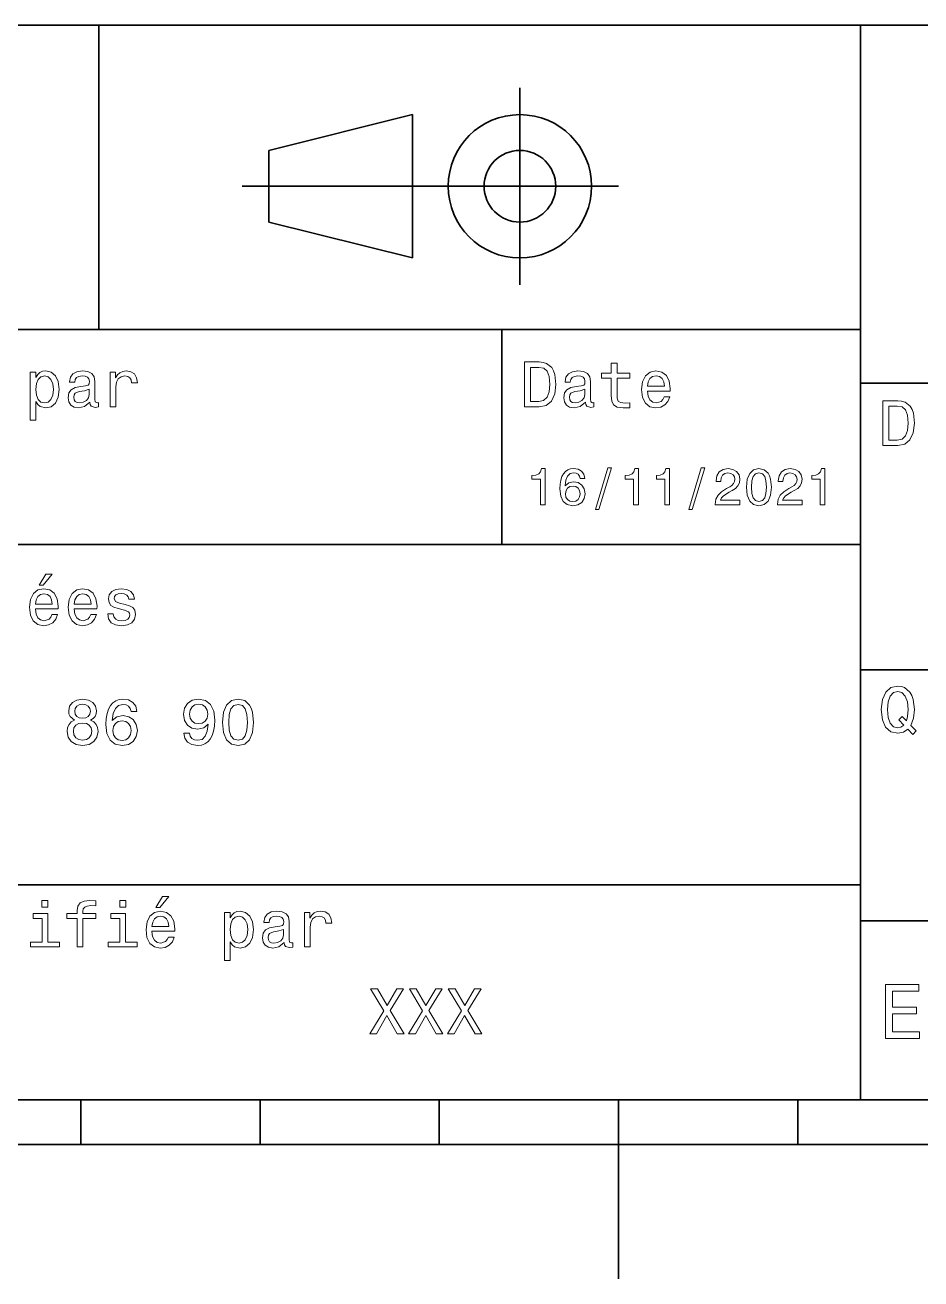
# Model space of a CAD drawing. Extents: x 0 to 297, y 0 to 210.
# Drawn here: x 115.4 to 165.4, y 0 to 70 of the extents above; entities that cross this region are included whole.
import ezdxf

# ---------------------------------------------------------------- set-up
doc = ezdxf.new("R2010")
doc.units = 0

msp = doc.modelspace()

# ---------------------------------------------------------------- linework, layer by layer
at = {"color": 7, "lineweight": 35}
for p, q in [((97, 70), (287, 70)), ((162, 10), (162, 70)), ((127.5, 61), (148.5, 61)), ((97, 53), (162, 53)), ((162, 50), (287, 50)), ((97, 41), (162, 41)), ((162, 34), (287, 34)), ((97, 22), (162, 22)), ((162, 20), (287, 20)), ((10, 10), (287, 10)), ((97, 10), (287, 10)), ((98.5, 7.5), (198.5, 7.5))]:
    msp.add_line(p, q, dxfattribs=at)
at = {"color": 7, "lineweight": 35, "ltscale": 0.425}
msp.add_line((119.5, 53), (119.5, 70), dxfattribs=at)
at = {"color": 7, "lineweight": 35, "ltscale": 0.275}
msp.add_line((143, 55.5), (143, 66.5), dxfattribs=at)
at = {"color": 7, "lineweight": 35, "ltscale": 0.206155}
for p, q in [((129, 63), (137, 65)), ((137, 57), (129, 59))]:
    msp.add_line(p, q, dxfattribs=at)
at = {"color": 7, "lineweight": 35, "ltscale": 0.2}
msp.add_line((137, 65), (137, 57), dxfattribs=at)
at = {"color": 7, "lineweight": 35, "ltscale": 0.1}
msp.add_line((129, 59), (129, 63), dxfattribs=at)
at = {"color": 7, "lineweight": 35, "ltscale": 0.3}
msp.add_line((142, 41), (142, 53), dxfattribs=at)
at = {"color": 7, "lineweight": 35, "ltscale": 0.0625}
for p, q in [((118.5, 10), (118.5, 7.5)), ((128.5, 10), (128.5, 7.5)), ((138.5, 10), (138.5, 7.5)), ((158.5, 10), (158.5, 7.5))]:
    msp.add_line(p, q, dxfattribs=at)
at = {"color": 7, "lineweight": 35, "ltscale": 0.25}
msp.add_line((148.5, 10), (148.5, 0), dxfattribs=at)
at = {"color": 7, "lineweight": 13}
for points in [[(144.080688, 51.190563), (143.248566, 51.190563), (143.248566, 48.690563), (144.080688, 48.690563), (144.473343, 48.769814), (144.765137, 49.011169), (144.945251, 49.40382), (145.010086, 49.940563), (144.952454, 50.488113), (144.880402, 50.70425), (144.779541, 50.877163), (144.487747, 51.111313), (144.296829, 51.168949)], [(148.100861, 50.289986), (148.100861, 49.320965), (148.122482, 49.007565), (148.223343, 48.791428), (148.425079, 48.665348), (148.767288, 48.62212), (149.141937, 48.640129), (149.141937, 48.913906), (148.868149, 48.892292), (148.619598, 48.921112), (148.486313, 49.011169), (148.42868, 49.162464), (148.417862, 49.375), (148.417862, 50.289986), (149.141937, 50.289986), (149.141937, 50.560158), (148.417862, 50.560158), (148.417862, 51.125721), (148.100861, 51.125721), (148.100861, 50.560158), (147.553314, 50.560158), (147.553314, 50.289986)], [(115.986313, 50.326012), (115.986313, 50.625), (115.669312, 50.625), (115.669312, 47.941284), (115.986313, 47.941284), (115.986313, 48.98595), (116.097984, 48.816643), (116.22406, 48.704971), (116.541069, 48.62212), (116.843658, 48.690563), (117.081413, 48.895893), (117.236313, 49.2201), (117.293945, 49.659584), (117.236313, 50.095463), (117.081413, 50.41967), (116.843658, 50.621399), (116.541069, 50.693443), (116.368156, 50.671829), (116.220459, 50.603386), (116.094383, 50.488113)], [(116.48703, 48.9067), (116.274498, 48.953533), (116.119598, 49.097622), (116.022339, 49.331772), (115.989914, 49.659584), (116.022339, 49.983791), (116.119598, 50.217941), (116.274498, 50.358429), (116.48703, 50.408863), (116.681557, 50.358429), (116.836456, 50.21434), (116.933716, 49.98019), (116.969742, 49.659584), (116.933716, 49.335377), (116.836456, 49.097622), (116.681557, 48.953533)], [(119.005043, 48.942726), (119.005043, 48.931919), (119.023056, 48.809441), (119.077087, 48.722984), (119.304031, 48.654541), (119.480545, 48.683357), (119.480545, 48.928314), (119.4049, 48.917507), (119.304031, 48.96434), (119.286026, 49.108429), (119.286026, 50.109871), (119.242798, 50.365635), (119.116714, 50.54575), (118.896973, 50.65382), (118.587173, 50.693443), (118.284584, 50.650219), (118.061241, 50.52774), (117.920746, 50.336815), (117.873917, 50.084656), (117.873917, 50.063042), (118.158501, 50.063042), (118.183716, 50.21434), (118.26297, 50.322407), (118.392654, 50.387249), (118.57637, 50.412464), (118.752884, 50.394455), (118.878967, 50.34042), (118.954613, 50.246758), (118.979828, 50.117077), (118.965416, 49.965778), (118.907784, 49.890129), (118.763687, 49.854107), (118.493515, 49.825291), (118.183716, 49.760448), (117.963974, 49.645176), (117.834297, 49.465057), (117.79467, 49.19849), (117.830688, 48.960735), (117.942368, 48.784222), (118.122482, 48.67255), (118.37104, 48.632927), (118.706055, 48.708576)], [(120.143372, 48.690563), (120.460373, 48.690563), (120.460373, 49.796471), (120.492798, 50.063042), (120.590057, 50.253963), (120.748558, 50.369236), (120.961098, 50.408863), (121.119598, 50.383648), (121.238472, 50.3116), (121.310516, 50.189121), (121.335739, 50.023415), (121.656342, 50.023415), (121.613113, 50.315205), (121.49424, 50.524136), (121.296112, 50.650219), (121.02594, 50.693443), (120.842224, 50.664627), (120.683716, 50.592579), (120.543228, 50.4701), (120.431557, 50.304398), (120.431557, 50.625), (120.143372, 50.625)], [(144.055481, 50.891571), (144.329254, 50.837536), (144.516571, 50.671829), (144.628235, 50.376442), (144.664261, 49.940563), (144.624634, 49.519093), (144.51297, 49.223705), (144.322052, 49.047192), (144.055481, 48.989555), (143.583572, 48.989555), (143.583572, 50.891571)], [(146.656342, 48.942726), (146.656342, 48.931919), (146.674347, 48.809441), (146.728394, 48.722984), (146.955338, 48.654541), (147.131851, 48.683357), (147.131851, 48.928314), (147.056198, 48.917507), (146.955338, 48.96434), (146.937317, 49.108429), (146.937317, 50.109871), (146.894089, 50.365635), (146.768005, 50.54575), (146.548264, 50.65382), (146.23848, 50.693443), (145.935883, 50.650219), (145.71254, 50.52774), (145.572052, 50.336815), (145.525223, 50.084656), (145.525223, 50.063042), (145.809799, 50.063042), (145.835022, 50.21434), (145.914261, 50.322407), (146.043945, 50.387249), (146.227661, 50.412464), (146.404175, 50.394455), (146.530258, 50.34042), (146.605911, 50.246758), (146.631119, 50.117077), (146.616714, 49.965778), (146.559082, 49.890129), (146.414978, 49.854107), (146.144806, 49.825291), (145.835022, 49.760448), (145.61528, 49.645176), (145.485596, 49.465057), (145.445969, 49.19849), (145.481995, 48.960735), (145.593658, 48.784222), (145.773773, 48.67255), (146.022339, 48.632927), (146.357346, 48.708576)], [(150.121765, 49.565922), (151.389771, 49.565922), (151.393372, 49.713619), (151.335739, 50.127884), (151.177231, 50.437683), (150.925079, 50.625), (150.590057, 50.693443), (150.262253, 50.621399), (150.010086, 50.41967), (149.847977, 50.091862), (149.790344, 49.659584), (149.844376, 49.216499), (150.006485, 48.892292), (150.255051, 48.690563), (150.579254, 48.62212), (150.860229, 48.668949), (151.090775, 48.791428), (151.260086, 48.98595), (151.357346, 49.245319), (151.043945, 49.245319), (150.979111, 49.101227), (150.885452, 48.993156), (150.618881, 48.9067), (150.413544, 48.946327), (150.258652, 49.072407), (150.157776, 49.27774), (150.121765, 49.555115)], [(150.121765, 49.832493), (150.161377, 50.081055), (150.258652, 50.264771), (150.406342, 50.376442), (150.600861, 50.416069), (150.791794, 50.376442), (150.939484, 50.264771), (151.029541, 50.081055), (151.061966, 49.832493)], [(118.969025, 49.367798), (118.925797, 49.180477), (118.810516, 49.036385), (118.637611, 48.942726), (118.425072, 48.910305), (118.288185, 48.928314), (118.190926, 48.98595), (118.129684, 49.086815), (118.111671, 49.227306), (118.126083, 49.353386), (118.183716, 49.443443), (118.414268, 49.544312), (118.706055, 49.587536), (118.969025, 49.673992)], [(146.620316, 49.367798), (146.577087, 49.180477), (146.461823, 49.036385), (146.28891, 48.942726), (146.07637, 48.910305), (145.939484, 48.928314), (145.842224, 48.98595), (145.780975, 49.086815), (145.76297, 49.227306), (145.777374, 49.353386), (145.835022, 49.443443), (146.065567, 49.544312), (146.357346, 49.587536), (146.620316, 49.673992)], [(164.080688, 49.030979), (163.248566, 49.030979), (163.248566, 46.530979), (164.080688, 46.530979), (164.473343, 46.610229), (164.765137, 46.851585), (164.945251, 47.244236), (165.010086, 47.780979), (164.952454, 48.328529), (164.880402, 48.544666), (164.779541, 48.717579), (164.487747, 48.951729), (164.296829, 49.009365)], [(164.055481, 48.731987), (164.329254, 48.677952), (164.516571, 48.512245), (164.628235, 48.216858), (164.664261, 47.780979), (164.624634, 47.359509), (164.51297, 47.064121), (164.322052, 46.887608), (164.055481, 46.829971), (163.583572, 46.829971), (163.583572, 48.731987)], [(144.14122, 43.224785), (144.403458, 43.224785), (144.403458, 45.239193), (144.207504, 45.239193), (144.155624, 45.0634), (144.05188, 44.945248), (143.893372, 44.876083), (143.674362, 44.853027), (143.674362, 44.648415), (144.14122, 44.648415)], [(146.619598, 44.685879), (146.56485, 44.919308), (146.438049, 45.09222), (146.242081, 45.201729), (145.98848, 45.239193), (145.818451, 45.219021), (145.671478, 45.164265), (145.541794, 45.074928), (145.432281, 44.948128), (145.345825, 44.789627), (145.282425, 44.596542), (145.242081, 44.368877), (145.230545, 44.112392), (145.276657, 43.703171), (145.417877, 43.406342), (145.645538, 43.227665), (145.956772, 43.167149), (146.236313, 43.219021), (146.44957, 43.354469), (146.587906, 43.567726), (146.636887, 43.838619), (146.587906, 44.112392), (146.455338, 44.322769), (146.250732, 44.455334), (145.997116, 44.501442), (145.723343, 44.443806), (145.518738, 44.279541), (145.561966, 44.596542), (145.65419, 44.824207), (145.795395, 44.959656), (145.991364, 45.005764), (146.135452, 44.982712), (146.244965, 44.922192), (146.317001, 44.821327), (146.354477, 44.685879)], [(147.213257, 42.956772), (147.412109, 42.956772), (148.109512, 45.279541), (147.907791, 45.279541)], [(149.345825, 43.224785), (149.608078, 43.224785), (149.608078, 45.239193), (149.412109, 45.239193), (149.360229, 45.0634), (149.256485, 44.945248), (149.097992, 44.876083), (148.878967, 44.853027), (148.878967, 44.648415), (149.345825, 44.648415)], [(151.080688, 43.224785), (151.342941, 43.224785), (151.342941, 45.239193), (151.146973, 45.239193), (151.095108, 45.0634), (150.991364, 44.945248), (150.832855, 44.876083), (150.613831, 44.853027), (150.613831, 44.648415), (151.080688, 44.648415)], [(152.417877, 42.956772), (152.616714, 42.956772), (153.314133, 45.279541), (153.112396, 45.279541)], [(153.899139, 43.224785), (155.273773, 43.224785), (155.273773, 43.472622), (154.187317, 43.472622), (154.247849, 43.60807), (154.351593, 43.720463), (154.671478, 43.925072), (154.841507, 44.011528), (155.031708, 44.135448), (155.167145, 44.279541), (155.244965, 44.44957), (155.273773, 44.642651), (155.224792, 44.884727), (155.08934, 45.074928), (154.881851, 45.195965), (154.613831, 45.239193), (154.337173, 45.190201), (154.126801, 45.054756), (153.991364, 44.838619), (153.945251, 44.553314), (153.945251, 44.51297), (154.207504, 44.51297), (154.207504, 44.536022), (154.233429, 44.731991), (154.311249, 44.876083), (154.435165, 44.9683), (154.599426, 45), (154.766571, 44.971184), (154.890488, 44.899136), (154.971191, 44.786743), (155, 44.645535), (154.979828, 44.51297), (154.925079, 44.400578), (154.832855, 44.302593), (154.706055, 44.216141), (154.536026, 44.12392), (154.253601, 43.945248), (154.054764, 43.755043), (153.9366, 43.524498), (153.899139, 43.233429)], [(155.642654, 44.201729), (155.685883, 43.749279), (155.821335, 43.426514), (156.037476, 43.230549), (156.337173, 43.167149), (156.634003, 43.230549), (156.850143, 43.426514), (156.982712, 43.749279), (157.028824, 44.201729), (156.982712, 44.651299), (156.927963, 44.829971), (156.850143, 44.976948), (156.634003, 45.172913), (156.337173, 45.239193), (156.037476, 45.172913), (155.821335, 44.974064), (155.685883, 44.651299)], [(155.919312, 44.201729), (155.942368, 44.550434), (156.01442, 44.801155), (156.144104, 44.948128), (156.337173, 45), (156.527374, 44.948128), (156.657059, 44.801155), (156.729111, 44.550434), (156.752167, 44.201729), (156.729111, 43.850143), (156.657059, 43.599426), (156.527374, 43.45245), (156.337173, 43.403458), (156.144104, 43.45245), (156.01442, 43.599426), (155.942368, 43.850143)], [(157.368881, 43.224785), (158.743515, 43.224785), (158.743515, 43.472622), (157.657059, 43.472622), (157.71759, 43.60807), (157.821335, 43.720463), (158.14122, 43.925072), (158.311249, 44.011528), (158.50145, 44.135448), (158.636887, 44.279541), (158.714706, 44.44957), (158.743515, 44.642651), (158.694534, 44.884727), (158.559082, 45.074928), (158.351593, 45.195965), (158.083572, 45.239193), (157.806915, 45.190201), (157.596542, 45.054756), (157.461105, 44.838619), (157.414993, 44.553314), (157.414993, 44.51297), (157.677231, 44.51297), (157.677231, 44.536022), (157.703171, 44.731991), (157.780991, 44.876083), (157.904907, 44.9683), (158.069168, 45), (158.236313, 44.971184), (158.360229, 44.899136), (158.440918, 44.786743), (158.469742, 44.645535), (158.44957, 44.51297), (158.394821, 44.400578), (158.302597, 44.302593), (158.175797, 44.216141), (158.005768, 44.12392), (157.723343, 43.945248), (157.524506, 43.755043), (157.406342, 43.524498), (157.368881, 43.233429)], [(159.755051, 43.224785), (160.017288, 43.224785), (160.017288, 45.239193), (159.821335, 45.239193), (159.769455, 45.0634), (159.66571, 44.945248), (159.507202, 44.876083), (159.288193, 44.853027), (159.288193, 44.648415), (159.755051, 44.648415)], [(146.357361, 43.835735), (146.325653, 43.654179), (146.244965, 43.51585), (146.11528, 43.423634), (145.953888, 43.394814), (145.783859, 43.423634), (145.65419, 43.51297), (145.570602, 43.651299), (145.544678, 43.832855), (145.573486, 44.011528), (145.65419, 44.146976), (145.786743, 44.233429), (145.965424, 44.265129), (146.121048, 44.233429), (146.244965, 44.149857), (146.325653, 44.014412)], [(116.184441, 38.728386), (116.396973, 38.728386), (116.897697, 39.340778), (116.54467, 39.340778)], [(115.964699, 37.406338), (117.232712, 37.406338), (117.236313, 37.554035), (117.178673, 37.9683), (117.020172, 38.278099), (116.768013, 38.465416), (116.432999, 38.533859), (116.105186, 38.461815), (115.853027, 38.260086), (115.690918, 37.932278), (115.633286, 37.5), (115.687317, 37.056915), (115.849426, 36.732708), (116.097984, 36.530979), (116.422188, 36.462536), (116.703171, 36.509365), (116.933716, 36.631844), (117.103027, 36.826366), (117.200287, 37.085735), (116.886887, 37.085735), (116.822044, 36.941643), (116.728386, 36.833572), (116.461815, 36.747116), (116.256485, 36.786743), (116.101585, 36.912823), (116.000717, 37.118156), (115.964699, 37.395531)], [(118.133286, 37.406338), (119.401299, 37.406338), (119.4049, 37.554035), (119.34726, 37.9683), (119.188766, 38.278099), (118.9366, 38.465416), (118.601585, 38.533859), (118.273773, 38.461815), (118.021614, 38.260086), (117.859512, 37.932278), (117.801872, 37.5), (117.855911, 37.056915), (118.018013, 36.732708), (118.266571, 36.530979), (118.590775, 36.462536), (118.871758, 36.509365), (119.10231, 36.631844), (119.271614, 36.826366), (119.368881, 37.085735), (119.055481, 37.085735), (118.990631, 36.941643), (118.896973, 36.833572), (118.630402, 36.747116), (118.425072, 36.786743), (118.270172, 36.912823), (118.169312, 37.118156), (118.133286, 37.395531)], [(120.971901, 37.658501), (120.66571, 37.730545), (120.438766, 37.8134), (120.363113, 37.982708), (120.384727, 38.101585), (120.460373, 38.188038), (120.582855, 38.242073), (120.759369, 38.263687), (120.92868, 38.242073), (121.061966, 38.177231), (121.148415, 38.079971), (121.184441, 37.950287), (121.49424, 37.950287), (121.49424, 37.957493), (121.440201, 38.191643), (121.292511, 38.375359), (121.061966, 38.490635), (120.759369, 38.533859), (120.453171, 38.490635), (120.229828, 38.371758), (120.08934, 38.195244), (120.046112, 37.971901), (120.078529, 37.755764), (120.179398, 37.604465), (120.3451, 37.496399), (120.586456, 37.42075), (120.939484, 37.334293), (121.155624, 37.244236), (121.213257, 37.172188), (121.234871, 37.064121), (121.202454, 36.930836), (121.115997, 36.829971), (120.97551, 36.765129), (120.788185, 36.743515), (120.590057, 36.765129), (120.445969, 36.840778), (120.348709, 36.963257), (120.309082, 37.132565), (120.002884, 37.132565), (120.053314, 36.844379), (120.201012, 36.635445), (120.435158, 36.509365), (120.759369, 36.462536), (121.097984, 36.509365), (121.346542, 36.635445), (121.497841, 36.837173), (121.551872, 37.100143), (121.512253, 37.327087), (121.400574, 37.481987), (121.216858, 37.582851)], [(115.964699, 37.672909), (116.004318, 37.921471), (116.101585, 38.105186), (116.249283, 38.216858), (116.443802, 38.256485), (116.634727, 38.216858), (116.782425, 38.105186), (116.872482, 37.921471), (116.9049, 37.672909)], [(118.133286, 37.672909), (118.172913, 37.921471), (118.270172, 38.105186), (118.41787, 38.216858), (118.612396, 38.256485), (118.803314, 38.216858), (118.951012, 38.105186), (119.041069, 37.921471), (119.073486, 37.672909)], [(164.642654, 30.685879), (164.916428, 30.401297), (165.107346, 30.592218), (164.811966, 30.894812), (164.963257, 31.305475), (165.010086, 31.780979), (164.941635, 32.339336), (164.862396, 32.56628), (164.757919, 32.753601), (164.46254, 33.009365), (164.282425, 33.074207), (164.08429, 33.099422), (163.702454, 33.009365), (163.41066, 32.757202), (163.223343, 32.342937), (163.158508, 31.780979), (163.223343, 31.219019), (163.407059, 30.804754), (163.698853, 30.54899), (164.08429, 30.462536), (164.39769, 30.520172)], [(118.1549, 31.197405), (117.971184, 31.09654), (117.8451, 30.956051), (117.765854, 30.779539), (117.740631, 30.567001), (117.798271, 30.246397), (117.963974, 29.997837), (118.234146, 29.839336), (118.601585, 29.778097), (118.965416, 29.839336), (119.235596, 29.997837), (119.401299, 30.246397), (119.46254, 30.567001), (119.433716, 30.779539), (119.35807, 30.956051), (119.228386, 31.09654), (119.048271, 31.197405), (119.192368, 31.283861), (119.293228, 31.402737), (119.354469, 31.546829), (119.376083, 31.723343), (119.318443, 31.979107), (119.167145, 32.184437), (118.922195, 32.317722), (118.601585, 32.368156), (118.277374, 32.317722), (118.032425, 32.184437), (117.877525, 31.979107), (117.823486, 31.723343), (117.841499, 31.546829), (117.90274, 31.402737)], [(121.634727, 31.676512), (121.566284, 31.9683), (121.407784, 32.184437), (121.162827, 32.321323), (120.845825, 32.368156), (120.633286, 32.342937), (120.44957, 32.274494), (120.287468, 32.162823), (120.150574, 32.004322), (120.042511, 31.806194), (119.963257, 31.56484), (119.912827, 31.280258), (119.898415, 30.959654), (119.956055, 30.448126), (120.132568, 30.077089), (120.417145, 29.853746), (120.806198, 29.778097), (121.155624, 29.842939), (121.422195, 30.012247), (121.5951, 30.278818), (121.656342, 30.617435), (121.5951, 30.959654), (121.429398, 31.222622), (121.17363, 31.388329), (120.856628, 31.445965), (120.514412, 31.373919), (120.258652, 31.168587), (120.312683, 31.56484), (120.427956, 31.849422), (120.604469, 32.01873), (120.849426, 32.076366), (121.029541, 32.04755), (121.166428, 31.971901), (121.256485, 31.845821), (121.303314, 31.676512)], [(124.242798, 30.46974), (124.296829, 30.185158), (124.451736, 29.965418), (124.696686, 29.828529), (125.020897, 29.778097), (125.233429, 29.803314), (125.424355, 29.868155), (125.586456, 29.979826), (125.723343, 30.138329), (125.831413, 30.336454), (125.910667, 30.581411), (125.957497, 30.862391), (125.97551, 31.1866), (125.914268, 31.694523), (125.737755, 32.065559), (125.456772, 32.288902), (125.071327, 32.368156), (124.718307, 32.303314), (124.451736, 32.130402), (124.278824, 31.863832), (124.221184, 31.528818), (124.278824, 31.182997), (124.448128, 30.920029), (124.700287, 30.754322), (125.020897, 30.700287), (125.359512, 30.768732), (125.61528, 30.977665), (125.55764, 30.577808), (125.442368, 30.293226), (125.265854, 30.123919), (125.024498, 30.069883), (124.837181, 30.0951), (124.700287, 30.174351), (124.610229, 30.300432), (124.574211, 30.46974)], [(126.407784, 31.071325), (126.461823, 30.505762), (126.631126, 30.102304), (126.901299, 29.857347), (127.27594, 29.778097), (127.64698, 29.857347), (127.917152, 30.102304), (128.082855, 30.505762), (128.140488, 31.071325), (128.082855, 31.633286), (128.01442, 31.856628), (127.917152, 32.040344), (127.64698, 32.285301), (127.27594, 32.368156), (126.901299, 32.285301), (126.631126, 32.036743), (126.461823, 31.633286)], [(164.41571, 30.916426), (164.260803, 30.801151), (164.08429, 30.765129), (163.850143, 30.829971), (163.666428, 31.024494), (163.543945, 31.341497), (163.504318, 31.780979), (163.543945, 32.216858), (163.662827, 32.537464), (163.846542, 32.731987), (164.08429, 32.80043), (164.318451, 32.731987), (164.502167, 32.533859), (164.621033, 32.213257), (164.664261, 31.780979), (164.631851, 31.40634), (164.5634, 31.150576), (164.329254, 31.395533), (164.13472, 31.211815)], [(118.16571, 31.694523), (118.194527, 31.853025), (118.280983, 31.975504), (118.41787, 32.051151), (118.601585, 32.079971), (118.7817, 32.051151), (118.918587, 31.975504), (119.005043, 31.853025), (119.03746, 31.694523), (119.005043, 31.532419), (118.918587, 31.40634), (118.7817, 31.323486), (118.601585, 31.298271), (118.41787, 31.327089), (118.280983, 31.40634), (118.194527, 31.532419)], [(124.57061, 31.532419), (124.606628, 31.755764), (124.707497, 31.932276), (124.865997, 32.043949), (125.071327, 32.083572), (125.283867, 32.043949), (125.445969, 31.932276), (125.546829, 31.759365), (125.586456, 31.536022), (125.546829, 31.309076), (125.445969, 31.139769), (125.280258, 31.035301), (125.060524, 30.999279), (124.862396, 31.035301), (124.707497, 31.139769), (124.606628, 31.305475)], [(126.753609, 31.071325), (126.782425, 31.507204), (126.872482, 31.820604), (127.034584, 32.004322), (127.27594, 32.069164), (127.513695, 32.004322), (127.675797, 31.820604), (127.765854, 31.507204), (127.79467, 31.071325), (127.765854, 30.631844), (127.675797, 30.318443), (127.513695, 30.134726), (127.27594, 30.073486), (127.034584, 30.134726), (126.872482, 30.318443), (126.782425, 30.631844)], [(118.086456, 30.574207), (118.118881, 30.765129), (118.223343, 30.909222), (118.385452, 31.002882), (118.601585, 31.035301), (118.814117, 31.002882), (118.976227, 30.909222), (119.080688, 30.765129), (119.116714, 30.574207), (119.080688, 30.368876), (118.976227, 30.213976), (118.814117, 30.113111), (118.601585, 30.08069), (118.385452, 30.113111), (118.223343, 30.213976), (118.118881, 30.368876)], [(121.306915, 30.613832), (121.267288, 30.386887), (121.166428, 30.213976), (121.004326, 30.098703), (120.802597, 30.062679), (120.590057, 30.098703), (120.427956, 30.210375), (120.323486, 30.383286), (120.291069, 30.610229), (120.327087, 30.833572), (120.427956, 31.002882), (120.593658, 31.11095), (120.817001, 31.150576), (121.011528, 31.11095), (121.166428, 31.006483), (121.267288, 30.837175)], [(116.667145, 21.117435), (116.33213, 21.117435), (116.33213, 20.757204), (116.667145, 20.757204)], [(118.295387, 20.130404), (118.295387, 18.530979), (118.612396, 18.530979), (118.612396, 20.130404), (119.332855, 20.130404), (119.332855, 20.400576), (118.612396, 20.400576), (118.612396, 20.519451), (118.637611, 20.663544), (118.720459, 20.760807), (118.860954, 20.818443), (119.062683, 20.840057), (119.332855, 20.825647), (119.332855, 21.099422), (118.990631, 21.117435), (118.680832, 21.085014), (118.464699, 20.987751), (118.335014, 20.818443), (118.295387, 20.577089), (118.295387, 20.400576), (117.715424, 20.400576), (117.715424, 20.130404)], [(121.004326, 21.117435), (120.669312, 21.117435), (120.669312, 20.757204), (121.004326, 20.757204)], [(122.690201, 20.728386), (122.90274, 20.728386), (123.403458, 21.340778), (123.05043, 21.340778)], [(116.656342, 18.79755), (116.656342, 20.400576), (115.842216, 20.400576), (115.842216, 20.130404), (116.33934, 20.130404), (116.33934, 18.79755), (115.690918, 18.79755), (115.690918, 18.530979), (117.311958, 18.530979), (117.311958, 18.79755)], [(120.993515, 18.79755), (120.993515, 20.400576), (120.179398, 20.400576), (120.179398, 20.130404), (120.676514, 20.130404), (120.676514, 18.79755), (120.028099, 18.79755), (120.028099, 18.530979), (121.649139, 18.530979), (121.649139, 18.79755)], [(122.470459, 19.40634), (123.73848, 19.40634), (123.742081, 19.554033), (123.684441, 19.9683), (123.52594, 20.278097), (123.273773, 20.465418), (122.938766, 20.533861), (122.610954, 20.461815), (122.358795, 20.260086), (122.196686, 19.932276), (122.139053, 19.5), (122.193085, 19.056915), (122.355194, 18.732708), (122.603745, 18.530979), (122.927956, 18.462536), (123.208939, 18.509365), (123.439484, 18.631844), (123.608795, 18.826368), (123.706055, 19.085733), (123.392654, 19.085733), (123.327812, 18.941643), (123.234154, 18.833572), (122.967583, 18.747118), (122.762253, 18.786743), (122.607353, 18.912823), (122.506485, 19.118155), (122.470459, 19.395533)], [(126.829254, 20.166426), (126.829254, 20.465418), (126.512253, 20.465418), (126.512253, 17.7817), (126.829254, 17.7817), (126.829254, 18.826368), (126.940926, 18.657061), (127.067009, 18.545389), (127.38401, 18.462536), (127.6866, 18.530979), (127.924355, 18.736311), (128.079254, 19.060518), (128.136887, 19.5), (128.079254, 19.935879), (127.924355, 20.260086), (127.6866, 20.461815), (127.38401, 20.533861), (127.211098, 20.512247), (127.0634, 20.443804), (126.937325, 20.328529)], [(129.847992, 18.78314), (129.847992, 18.772333), (129.865997, 18.649855), (129.920029, 18.5634), (130.146973, 18.494957), (130.323486, 18.523775), (130.323486, 18.768732), (130.247849, 18.757925), (130.146973, 18.804754), (130.128967, 18.948847), (130.128967, 19.950287), (130.085739, 20.206051), (129.959656, 20.386166), (129.739914, 20.494236), (129.430115, 20.533861), (129.127533, 20.490633), (128.904175, 20.368155), (128.763687, 20.177233), (128.716858, 19.925072), (128.716858, 19.903458), (129.00145, 19.903458), (129.026657, 20.054754), (129.105911, 20.162823), (129.235596, 20.227665), (129.419312, 20.252882), (129.595825, 20.234869), (129.721909, 20.180836), (129.797562, 20.087175), (129.822769, 19.957493), (129.808365, 19.806194), (129.750732, 19.730547), (129.606628, 19.694523), (129.336456, 19.665705), (129.026657, 19.600864), (128.806915, 19.48559), (128.677246, 19.305475), (128.637619, 19.038904), (128.67363, 18.801151), (128.785309, 18.62464), (128.965424, 18.512968), (129.213989, 18.473343), (129.548996, 18.54899)], [(130.986313, 18.530979), (131.303314, 18.530979), (131.303314, 19.636887), (131.335739, 19.903458), (131.432999, 20.094379), (131.591507, 20.209654), (131.804047, 20.249279), (131.96254, 20.224062), (132.081421, 20.152016), (132.153473, 20.029537), (132.17868, 19.863832), (132.499283, 19.863832), (132.456055, 20.155619), (132.337189, 20.364553), (132.139053, 20.490633), (131.868881, 20.533861), (131.685165, 20.505043), (131.526657, 20.432997), (131.386169, 20.310518), (131.274506, 20.144812), (131.274506, 20.465418), (130.986313, 20.465418)], [(122.470459, 19.672911), (122.510086, 19.921469), (122.607353, 20.105186), (122.755043, 20.216858), (122.94957, 20.256483), (123.140488, 20.216858), (123.288185, 20.105186), (123.378242, 19.921469), (123.410667, 19.672911)], [(127.329971, 18.747118), (127.117439, 18.793947), (126.96254, 18.93804), (126.86528, 19.17219), (126.832855, 19.5), (126.86528, 19.824207), (126.96254, 20.058357), (127.117439, 20.198847), (127.329971, 20.249279), (127.524498, 20.198847), (127.679398, 20.054754), (127.776657, 19.820604), (127.812683, 19.5), (127.776657, 19.175793), (127.679398, 18.93804), (127.524498, 18.793947)], [(129.811966, 19.208212), (129.768738, 19.020893), (129.653458, 18.876801), (129.48056, 18.78314), (129.268021, 18.750719), (129.131134, 18.768732), (129.033875, 18.826368), (128.972626, 18.927233), (128.95462, 19.067722), (128.969025, 19.193804), (129.026657, 19.283861), (129.257202, 19.384726), (129.548996, 19.427954), (129.811966, 19.514408)], [(134.623917, 13.690562), (135.002151, 13.690562), (135.574921, 14.70281), (136.158493, 13.690562), (136.540344, 13.690562), (135.758636, 14.976585), (136.500717, 16.194164), (136.136887, 16.194164), (135.585724, 15.268372), (135.04538, 16.194164), (134.667145, 16.194164), (135.405609, 14.972983)], [(136.792496, 13.690562), (137.170746, 13.690562), (137.743515, 14.70281), (138.327087, 13.690562), (138.708923, 13.690562), (137.927231, 14.976585), (138.669312, 16.194164), (138.305466, 16.194164), (137.754318, 15.268372), (137.213974, 16.194164), (136.835724, 16.194164), (137.574203, 14.972983)], [(138.96109, 13.690562), (139.33934, 13.690562), (139.912094, 14.70281), (140.495667, 13.690562), (140.877518, 13.690562), (140.09581, 14.976585), (140.837891, 16.194164), (140.47406, 16.194164), (139.922913, 15.268372), (139.382568, 16.194164), (139.004318, 16.194164), (139.742798, 14.972983)], [(163.393372, 13.428675), (165.295395, 13.428675), (165.295395, 13.791787), (163.791061, 13.791787), (163.791061, 14.807637), (165.131119, 14.807637), (165.131119, 15.166427), (163.791061, 15.166427), (163.791061, 16.065563), (165.260803, 16.065563), (165.260803, 16.428675), (163.393372, 16.428675)]]:
    msp.add_lwpolyline(points, close=True, dxfattribs=at)
at = {"color": 7, "lineweight": 35}
for radius in [4, 2]:
    msp.add_circle((143, 61), radius, dxfattribs=at)

doc.saveas('drawing.dxf')
